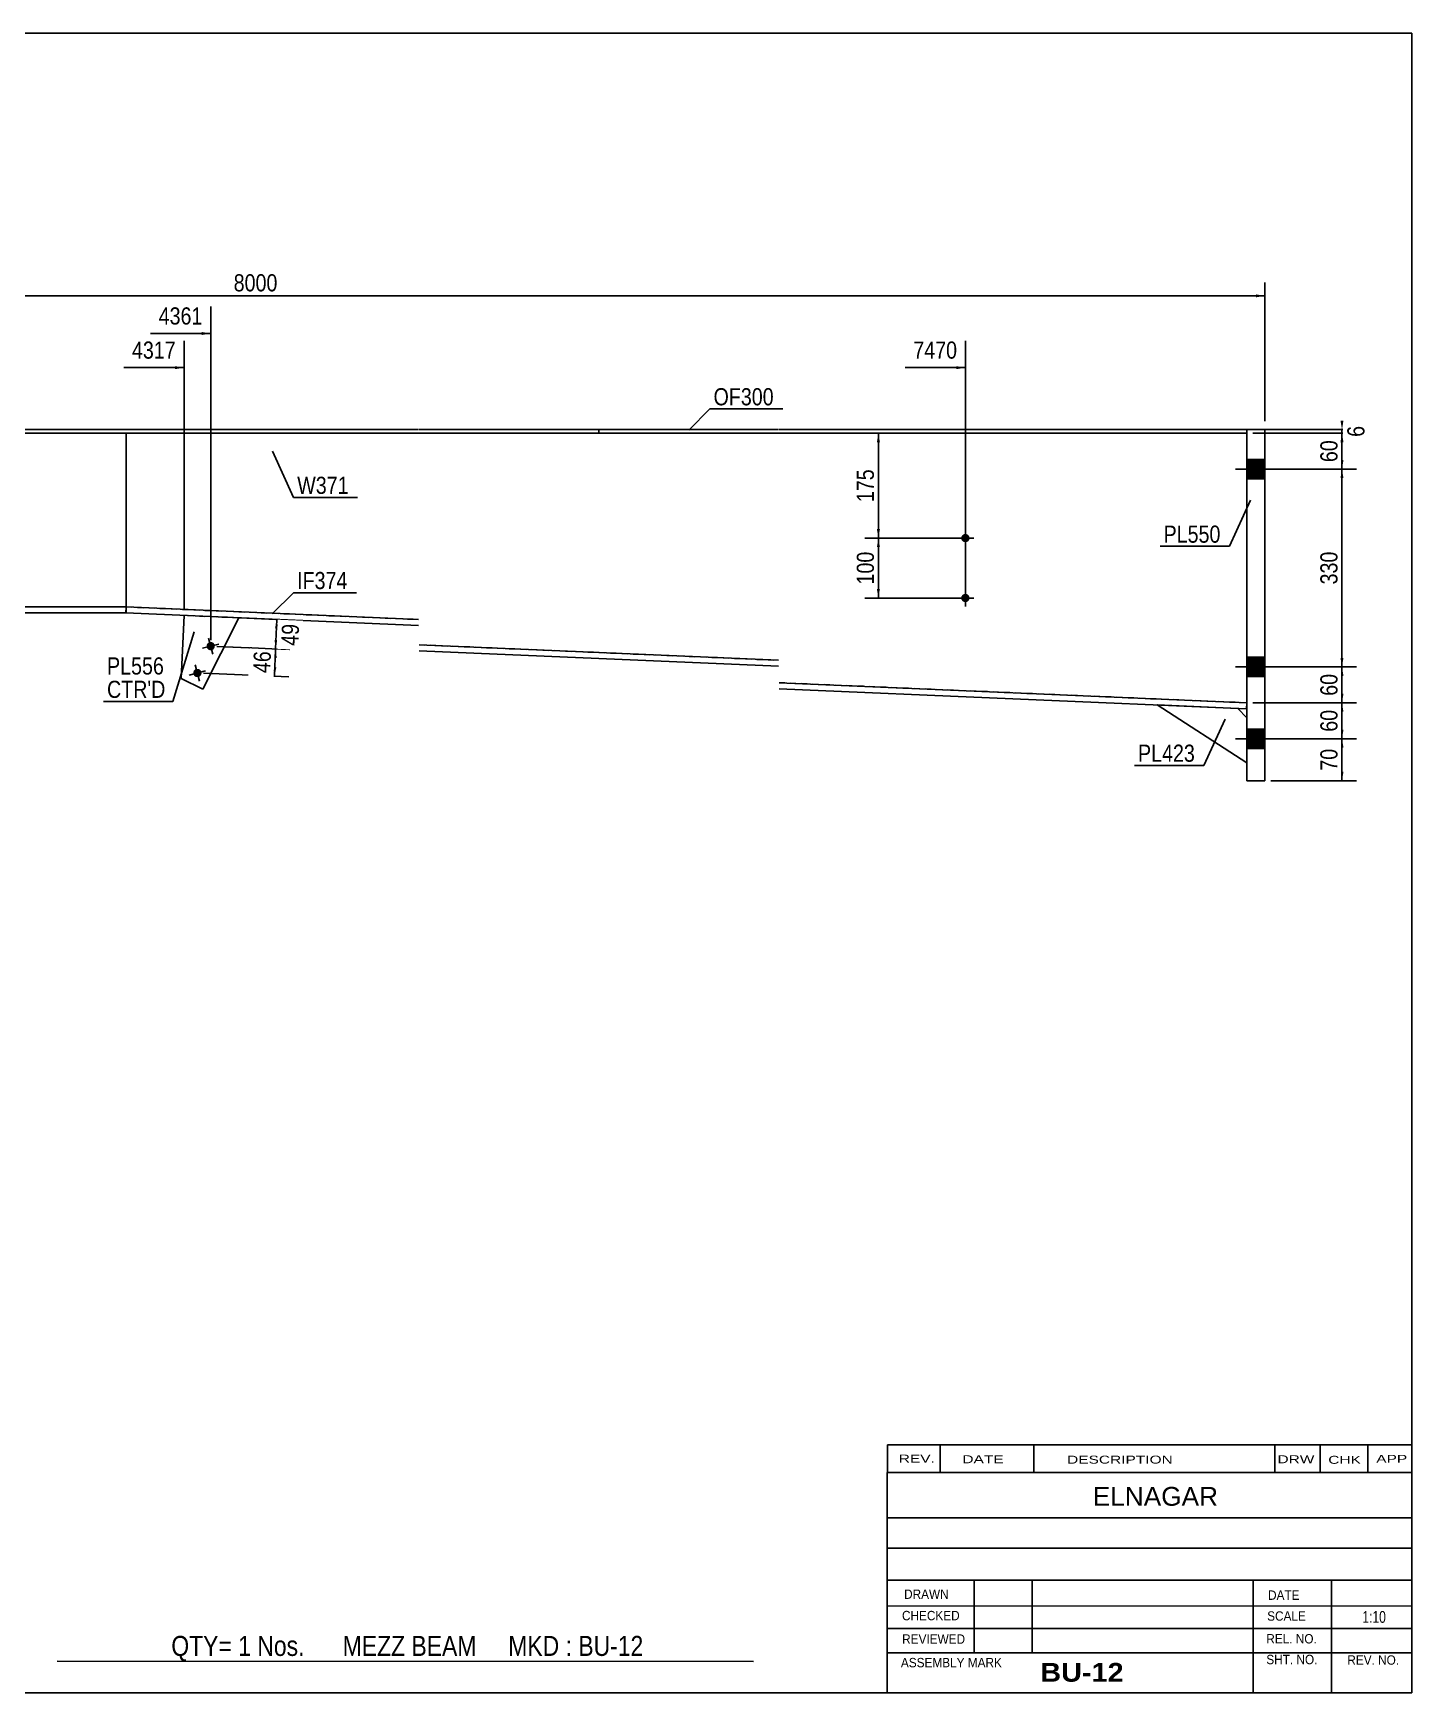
# Model space of a CAD drawing. Header units: millimetres. Extents: x -44 to 359, y -188 to 89.
# Drawn here: x 128.4 to 358.5, y -187.7 to 89.3 of the extents above; entities that cross this region are included whole.
import ezdxf

# ---------------------------------------------------------------- set-up
doc = ezdxf.new("R2010")
doc.units = ezdxf.units.MM
doc.linetypes.add('DXK_LINE_DOT1', pattern=[1.8814, 0.9407, -0.9407])
doc.styles.add('Arial', font='ARIAL.TTF', dxfattribs={"height": 0.2})
doc.styles.add('Arial Bold', font='ARIALBD.TTF', dxfattribs={"height": 0.2})
doc.styles.add('Arial Narrow', font='ARIALN.TTF', dxfattribs={"height": 0.2})

# ---------------------------------------------------------------- blocks, each defined once
blk = doc.blocks.new('Unknown-624483344-1210')
at = {"color": 5, "linetype": 'Continuous'}
for p, q in [((358.52, 89.26), (-41.48, 89.26)), ((-41.48, 89.26), (-41.48, -187.74)), ((358.52, -187.74), (358.52, 89.26)), ((-41.48, -187.74), (358.52, -187.74))]:
    blk.add_line(p, q, dxfattribs=at)
at = {"color": 174, "linetype": 'Continuous', "style": 'Arial'}
blk.add_text('Tekla structures', height=1.9102, rotation=90, dxfattribs=at).set_placement((-41.98, -187.24))
blk = doc.blocks.new('Part-624483344-1737 - 1231')
at = {"color": 2, "linetype": 'Continuous'}
for p, q in [((222.79, 23.1), (222.79, 22.5)), ((222.79, 23.1), (252.79, 23.1)), ((222.79, 22.5), (252.79, 22.5)), ((252.89, 23.1), (330.99, 23.1)), ((252.89, 22.5), (330.99, 22.5)), ((330.99, 23.1), (330.99, 22.5))]:
    blk.add_line(p, q, dxfattribs=at)
blk = doc.blocks.new('Part-624483344-1734 - 1231')
at = {"color": 2, "linetype": 'Continuous'}
for p, q in [((0, 23.1), (0, 22.5)), ((0, 23.1), (44.99, 23.1)), ((0, 22.5), (44.99, 22.5)), ((45.09, 23.1), (192.69, 23.1)), ((45.09, 22.5), (192.69, 22.5)), ((192.79, 23.1), (222.79, 23.1)), ((192.79, 22.5), (222.79, 22.5)), ((222.79, 23.1), (222.79, 22.5))]:
    blk.add_line(p, q, dxfattribs=at)
blk = doc.blocks.new('Part-624483344-1744 - 1231')
at = {"color": 2, "linetype": 'Continuous'}
blk.add_line((143.89, 22.5), (143.89, -6.5), dxfattribs=at)
at = {"color": 7, "linetype": 'DXK_LINE_DOT1'}
for p, q in [((143.89, 22.5), (192.69, 22.5)), ((192.79, 22.5), (252.79, 22.5)), ((252.89, 22.5), (330.99, 22.5)), ((330.99, 22.5), (330.99, -22.5)), ((143.89, -6.5), (192.69, -8.6)), ((192.79, -12.82), (252.79, -15.4)), ((252.89, -19.14), (330.99, -22.5))]:
    blk.add_line(p, q, dxfattribs=at)
blk = doc.blocks.new('Part-624483344-1736 - 1231')
at = {"color": 2, "linetype": 'Continuous'}
for p, q in [((93.89, 22.5), (93.89, -6.5)), ((143.89, 22.5), (143.89, -6.5))]:
    blk.add_line(p, q, dxfattribs=at)
at = {"color": 7, "linetype": 'DXK_LINE_DOT1'}
for p, q in [((93.89, 22.5), (143.89, 22.5)), ((93.89, -6.5), (143.89, -6.5))]:
    blk.add_line(p, q, dxfattribs=at)
blk = doc.blocks.new('Part-624483344-1747 - 1231')
at = {"color": 2, "linetype": 'Continuous'}
for p, q in [((93.89, -7.5), (93.89, -6.5)), ((93.89, -6.5), (143.89, -6.5)), ((93.89, -7.5), (143.89, -7.5)), ((143.89, -7.5), (143.89, -6.5))]:
    blk.add_line(p, q, dxfattribs=at)
blk = doc.blocks.new('Part-624483344-1751 - 1231')
at = {"color": 2, "linetype": 'Continuous'}
for p, q in [((143.89, -6.5), (143.84, -7.5)), ((143.84, -7.5), (192.69, -9.6)), ((143.89, -6.5), (192.69, -8.6)), ((192.79, -12.82), (252.79, -15.4)), ((192.79, -13.82), (252.79, -16.4)), ((252.89, -19.14), (330.99, -22.5)), ((252.89, -20.14), (330.94, -23.5)), ((330.99, -22.5), (330.94, -23.5))]:
    blk.add_line(p, q, dxfattribs=at)
blk = doc.blocks.new('Part-624483344-1754 - 1231')
at = {"color": 2, "linetype": 'Continuous'}
for p, q in [((333.99, 23.1), (330.99, 23.1)), ((330.99, 23.1), (330.99, -35.5)), ((333.99, 23.1), (333.99, -35.5)), ((333.99, -35.5), (330.99, -35.5))]:
    blk.add_line(p, q, dxfattribs=at)
blk = doc.blocks.new('Part-624483344-1757 - 1231')
at = {"color": 2, "linetype": 'Continuous'}
for p, q in [((330.99, -32.5), (316, -22.86)), ((316, -22.86), (329.49, -23.44)), ((329.49, -23.44), (330.99, -25))]:
    blk.add_line(p, q, dxfattribs=at)
at = {"color": 7, "linetype": 'DXK_LINE_DOT1'}
blk.add_line((330.99, -25), (330.99, -32.5), dxfattribs=at)
blk = doc.blocks.new('Part-624483344-1764 - 1231')
at = {"color": 2, "linetype": 'Continuous'}
for p, q in [((153.55, -7.92), (153.1, -18.43)), ((156.68, -20.21), (162.69, -8.31)), ((153.1, -18.43), (156.68, -20.21))]:
    blk.add_line(p, q, dxfattribs=at)
at = {"color": 7, "linetype": 'DXK_LINE_DOT1'}
for q in [(153.55, -7.92), (162.69, -8.31)]:
    blk.add_line((162.69, -8.31), q, dxfattribs=at)
blk = doc.blocks.new('Bolt-624483344-1771 - 1231')
at = {"linetype": 'Continuous'}
for points in [[(330.99, 18.1), (330.99, 14.9), (333.99, 14.9), (333.99, 18.1)], [(330.99, 18.1), (330.99, 14.9), (333.99, 14.9), (333.99, 18.1)], [(330.99, -14.9), (330.99, -18.1), (333.99, -18.1), (333.99, -14.9)], [(330.99, -14.9), (330.99, -18.1), (333.99, -18.1), (333.99, -14.9)], [(330.99, -26.9), (330.99, -30.1), (333.99, -30.1), (333.99, -26.9)], [(330.99, -26.9), (330.99, -30.1), (333.99, -30.1), (333.99, -26.9)]]:
    blk.add_hatch(color=3, dxfattribs=at).paths.add_polyline_path(points)
at = {"color": 3, "linetype": 'Continuous'}
for p, q in [((330.99, 18.1), (333.99, 18.1)), ((330.99, 18.1), (333.99, 18.1)), ((329.09, 16.5), (340.99, 16.5)), ((329.09, 16.5), (340.99, 16.5)), ((330.99, 14.9), (333.99, 14.9)), ((330.99, 14.9), (333.99, 14.9)), ((329.09, -16.5), (340.99, -16.5)), ((329.09, -16.5), (340.99, -16.5)), ((330.99, -14.9), (333.99, -14.9)), ((330.99, -14.9), (333.99, -14.9)), ((330.99, -18.1), (333.99, -18.1)), ((330.99, -18.1), (333.99, -18.1)), ((330.99, -26.9), (333.99, -26.9)), ((330.99, -26.9), (333.99, -26.9)), ((329.09, -28.5), (340.99, -28.5)), ((329.09, -28.5), (340.99, -28.5)), ((330.99, -30.1), (333.99, -30.1)), ((330.99, -30.1), (333.99, -30.1))]:
    blk.add_line(p, q, dxfattribs=at)
blk = doc.blocks.new('Bolt-624483344-1777 - 1231')
at = {"linetype": 'Continuous'}
blk.add_hatch(color=3, dxfattribs=at).paths.add_polyline_path([(156.46, -17.35, -1), (155.1, -17.7, -1)])
at = {"color": 3, "linetype": 'Continuous'}
for p, q in [((155.43, -16.17), (156.13, -18.88)), ((157.14, -17.17), (154.43, -17.88))]:
    blk.add_line(p, q, dxfattribs=at)
blk = doc.blocks.new('Bolt-624483344-1778 - 1231')
at = {"linetype": 'Continuous'}
blk.add_hatch(color=3, dxfattribs=at).paths.add_polyline_path([(158.68, -12.87, -1), (157.33, -13.22, -1)])
at = {"color": 3, "linetype": 'Continuous'}
for p, q in [((159.36, -12.69), (156.65, -13.4)), ((157.65, -11.69), (158.36, -14.4))]:
    blk.add_line(p, q, dxfattribs=at)
blk = doc.blocks.new('Bolt-624483344-2809 - 1231')
at = {"linetype": 'Continuous'}
for points in [[(284.69, 4.99, -1), (283.29, 4.99, -1)], [(284.69, -5.01, -1), (283.29, -5.01, -1)]]:
    blk.add_hatch(color=3, dxfattribs=at).paths.add_polyline_path(points)
at = {"color": 3, "linetype": 'Continuous'}
for p, q in [((283.99, 6.39), (283.99, 3.59)), ((285.39, 4.99), (282.59, 4.99)), ((285.39, -5.01), (282.59, -5.01)), ((283.99, -3.61), (283.99, -6.41))]:
    blk.add_line(p, q, dxfattribs=at)
blk = doc.blocks.new('StraightDimension-624483344-2621 - 1231')
at = {"linetype": 'Continuous'}
for points in [[(168.53, -15), (168.84, -13.51), (169.03, -15.02)], [(168.96, -16.59), (168.65, -18.08), (168.46, -16.57)]]:
    blk.add_hatch(color=7, dxfattribs=at).paths.add_polyline_path(points)
at = {"color": 7, "linetype": 'Continuous'}
for p, q in [((159.01, -13.09), (171.24, -13.62)), ((168.65, -18.08), (168.84, -13.51)), ((156.78, -17.57), (171.05, -18.18))]:
    blk.add_line(p, q, dxfattribs=at)
at = {"color": 0}
blk.add_wipeout([(168.7, -13.36), (164.5, -13.18), (164.3, -18.03), (168.49, -18.22)], dxfattribs=at)
at = {"color": 3, "style": 'Arial Narrow'}
blk.add_text('46', height=2.863, rotation=87.5365, dxfattribs=at).set_placement((167.92, -17.59))
blk = doc.blocks.new('StraightDimension-624483344-2620 - 1231')
at = {"linetype": 'Continuous'}
for points in [[(168.74, -10.07), (169.06, -8.58), (169.24, -10.09)], [(169.16, -12.03), (168.84, -13.51), (168.66, -12)]]:
    blk.add_hatch(color=7, dxfattribs=at).paths.add_polyline_path(points)
at = {"color": 7, "linetype": 'Continuous'}
for p, q in [((159.22, -8.16), (171.3, -8.68)), ((168.84, -13.51), (169.06, -8.58)), ((159.01, -13.09), (171.09, -13.61))]:
    blk.add_line(p, q, dxfattribs=at)
at = {"color": 0}
blk.add_wipeout([(173.4, -8.81), (169.2, -8.63), (169, -13.48), (173.19, -13.66)], dxfattribs=at)
at = {"color": 3, "style": 'Arial Narrow'}
blk.add_text('49', height=2.863, rotation=87.5365, dxfattribs=at).set_placement((172.62, -13.04))
blk = doc.blocks.new('StraightDimension-624483344-3574 - 1231')
at = {"linetype": 'Continuous'}
blk.add_hatch(color=7, dxfattribs=at).paths.add_polyline_path([(152.05, 33.69), (153.55, 33.44), (152.05, 33.19)])
at = {"color": 7, "linetype": 'Continuous'}
for p, q in [((153.55, -6.92), (153.55, 37.94)), ((143.49, 33.44), (153.55, 33.44))]:
    blk.add_line(p, q, dxfattribs=at)
at = {"color": 0}
blk.add_wipeout([(152.78, 34.34), (152.78, 38.54), (144.26, 38.54), (144.26, 34.34)], dxfattribs=at)
at = {"color": 3, "style": 'Arial Narrow'}
blk.add_text('4317', height=2.863, dxfattribs=at).set_placement((144.86, 34.94))
blk = doc.blocks.new('StraightDimension-624483344-3572 - 1231')
at = {"linetype": 'Continuous'}
blk.add_hatch(color=7, dxfattribs=at).paths.add_polyline_path([(282.49, 33.69), (283.99, 33.44), (282.49, 33.19)])
at = {"color": 7, "linetype": 'Continuous'}
for p, q in [((283.99, -4.01), (283.99, 37.94)), ((273.92, 33.44), (283.99, 33.44))]:
    blk.add_line(p, q, dxfattribs=at)
at = {"color": 0}
blk.add_wipeout([(283.21, 34.34), (283.21, 38.54), (274.7, 38.54), (274.7, 34.34)], dxfattribs=at)
at = {"color": 3, "style": 'Arial Narrow'}
blk.add_text('7470', height=2.863, dxfattribs=at).set_placement((275.3, 34.94))
blk = doc.blocks.new('StraightDimension-624483344-4112 - 1231')
at = {"linetype": 'Continuous'}
for points in [[(346.61, 21), (346.86, 22.5), (347.11, 21)], [(347.11, 18), (346.86, 16.5), (346.61, 18)]]:
    blk.add_hatch(color=7, dxfattribs=at).paths.add_polyline_path(points)
at = {"color": 7, "linetype": 'Continuous'}
for p, q in [((331.99, 22.5), (349.26, 22.5)), ((346.86, 16.5), (346.86, 22.5)), ((334.99, 16.5), (349.26, 16.5))]:
    blk.add_line(p, q, dxfattribs=at)
at = {"color": 0}
blk.add_wipeout([(346.71, 21.93), (342.51, 21.93), (342.51, 17.07), (346.71, 17.07)], dxfattribs=at)
at = {"color": 3, "style": 'Arial Narrow'}
blk.add_text('60', height=2.863, rotation=90.0002, dxfattribs=at).set_placement((346.11, 17.67))
blk = doc.blocks.new('StraightDimension-624483344-4113 - 1231')
at = {"linetype": 'Continuous'}
for points in [[(346.61, 15), (346.86, 16.5), (347.11, 15)], [(347.11, -15), (346.86, -16.5), (346.61, -15)]]:
    blk.add_hatch(color=7, dxfattribs=at).paths.add_polyline_path(points)
at = {"color": 7, "linetype": 'Continuous'}
for p, q in [((334.99, 16.5), (349.26, 16.5)), ((346.86, -16.5), (346.86, 16.5)), ((334.99, -16.5), (349.26, -16.5))]:
    blk.add_line(p, q, dxfattribs=at)
at = {"color": 0}
blk.add_wipeout([(346.71, 3.34), (342.51, 3.34), (342.51, -3.34), (346.71, -3.34)], dxfattribs=at)
at = {"color": 3, "style": 'Arial Narrow'}
blk.add_text('330', height=2.863, rotation=90.0002, dxfattribs=at).set_placement((346.11, -2.74))
blk = doc.blocks.new('StraightDimension-624483344-4116 - 1231')
at = {"linetype": 'Continuous'}
for points in [[(346.61, -30), (346.86, -28.5), (347.11, -30)], [(347.11, -34), (346.86, -35.5), (346.61, -34)]]:
    blk.add_hatch(color=7, dxfattribs=at).paths.add_polyline_path(points)
at = {"color": 7, "linetype": 'Continuous'}
for p, q in [((334.99, -28.5), (349.26, -28.5)), ((346.86, -35.5), (346.86, -28.5)), ((334.99, -35.5), (349.26, -35.5))]:
    blk.add_line(p, q, dxfattribs=at)
at = {"color": 0}
blk.add_wipeout([(346.71, -29.57), (342.51, -29.57), (342.51, -34.43), (346.71, -34.43)], dxfattribs=at)
at = {"color": 3, "style": 'Arial Narrow'}
blk.add_text('70', height=2.863, rotation=90.0002, dxfattribs=at).set_placement((346.11, -33.83))
blk = doc.blocks.new('StraightDimension-624483344-4114 - 1231')
at = {"linetype": 'Continuous'}
for points in [[(346.61, -18), (346.86, -16.5), (347.11, -18)], [(347.11, -21), (346.86, -22.5), (346.61, -21)]]:
    blk.add_hatch(color=7, dxfattribs=at).paths.add_polyline_path(points)
at = {"color": 7, "linetype": 'Continuous'}
for p, q in [((334.99, -16.5), (349.26, -16.5)), ((346.86, -22.5), (346.86, -16.5)), ((331.99, -22.5), (349.26, -22.5))]:
    blk.add_line(p, q, dxfattribs=at)
at = {"color": 0}
blk.add_wipeout([(346.71, -17.07), (342.51, -17.07), (342.51, -21.93), (346.71, -21.93)], dxfattribs=at)
at = {"color": 3, "style": 'Arial Narrow'}
blk.add_text('60', height=2.863, rotation=90.0002, dxfattribs=at).set_placement((346.11, -21.33))
blk = doc.blocks.new('StraightDimension-624483344-3048 - 1231')
at = {"linetype": 'Continuous'}
for points in [[(269.22, 21), (269.47, 22.5), (269.72, 21)], [(269.72, 6.49), (269.47, 4.99), (269.22, 6.49)]]:
    blk.add_hatch(color=7, dxfattribs=at).paths.add_polyline_path(points)
at = {"color": 7, "linetype": 'Continuous'}
for p, q in [((144.89, 22.5), (271.87, 22.5)), ((269.47, 4.99), (269.47, 22.5)), ((282.99, 4.99), (267.22, 4.99))]:
    blk.add_line(p, q, dxfattribs=at)
at = {"color": 0}
blk.add_wipeout([(269.32, 17.09), (265.12, 17.09), (265.12, 10.4), (269.32, 10.4)], dxfattribs=at)
at = {"color": 3, "style": 'Arial Narrow'}
blk.add_text('175', height=2.863, rotation=90.0002, dxfattribs=at).set_placement((268.72, 11))
blk = doc.blocks.new('StraightDimension-624483344-1459 - 1231')
at = {"linetype": 'Continuous'}
for points in [[(-1.5, 45.17), (-3, 45.42), (-1.5, 45.67)], [(332.49, 45.67), (333.99, 45.42), (332.49, 45.17)]]:
    blk.add_hatch(color=7, dxfattribs=at).paths.add_polyline_path(points)
at = {"color": 7, "linetype": 'Continuous'}
for p, q in [((-3, 24.5), (-3, 47.67)), ((333.99, 24.5), (333.99, 47.67)), ((-3, 45.42), (333.99, 45.42))]:
    blk.add_line(p, q, dxfattribs=at)
at = {"color": 0}
blk.add_wipeout([(169.75, 45.57), (169.75, 49.77), (161.24, 49.77), (161.24, 45.57)], dxfattribs=at)
at = {"color": 3, "style": 'Arial Narrow'}
blk.add_text('8000', height=2.863, dxfattribs=at).set_placement((161.84, 46.17))
blk = doc.blocks.new('StraightDimension-624483344-3049 - 1231')
at = {"linetype": 'Continuous'}
for points in [[(269.22, 3.49), (269.47, 4.99), (269.72, 3.49)], [(269.72, -3.51), (269.47, -5.01), (269.22, -3.51)]]:
    blk.add_hatch(color=7, dxfattribs=at).paths.add_polyline_path(points)
at = {"color": 7, "linetype": 'Continuous'}
for p, q in [((282.99, 4.99), (267.22, 4.99)), ((269.47, -5.01), (269.47, 4.99)), ((282.99, -5.01), (267.22, -5.01))]:
    blk.add_line(p, q, dxfattribs=at)
at = {"color": 0}
blk.add_wipeout([(269.32, 3.33), (265.12, 3.33), (265.12, -3.35), (269.32, -3.35)], dxfattribs=at)
at = {"color": 3, "style": 'Arial Narrow'}
blk.add_text('100', height=2.863, rotation=90.0002, dxfattribs=at).set_placement((268.72, -2.75))
blk = doc.blocks.new('StraightDimension-624483344-3573 - 1231')
at = {"linetype": 'Continuous'}
blk.add_hatch(color=7, dxfattribs=at).paths.add_polyline_path([(156.51, 39.39), (158.01, 39.14), (156.51, 38.89)])
at = {"color": 7, "linetype": 'Continuous'}
for p, q in [((158.01, -12.05), (158.01, 43.64)), ((147.95, 39.14), (158.01, 39.14))]:
    blk.add_line(p, q, dxfattribs=at)
at = {"color": 0}
blk.add_wipeout([(157.23, 40.04), (157.23, 44.24), (148.72, 44.24), (148.72, 40.04)], dxfattribs=at)
at = {"color": 3, "style": 'Arial Narrow'}
blk.add_text('4361', height=2.863, dxfattribs=at).set_placement((149.32, 40.64))
blk = doc.blocks.new('StraightDimension-624483344-4111 - 1231')
at = {"linetype": 'Continuous'}
for points in [[(347.11, 24.6), (346.86, 23.1), (346.61, 24.6)], [(346.61, 21), (346.86, 22.5), (347.11, 21)]]:
    blk.add_hatch(color=7, dxfattribs=at).paths.add_polyline_path(points)
at = {"color": 7, "linetype": 'Continuous'}
for p, q in [((331.99, 22.5), (349.11, 22.5)), ((333.49, 23.1), (349.11, 23.1)), ((346.86, 22.5), (346.86, 23.1))]:
    blk.add_line(p, q, dxfattribs=at)
at = {"color": 0}
blk.add_wipeout([(351.21, 24.31), (347.01, 24.31), (347.01, 21.29), (351.21, 21.29)], dxfattribs=at)
at = {"color": 3, "style": 'Arial Narrow'}
blk.add_text('6', height=2.86, rotation=90.0002, dxfattribs=at).set_placement((350.61, 21.89))
blk = doc.blocks.new('StraightDimension-624483344-4115 - 1231')
at = {"linetype": 'Continuous'}
for points in [[(346.61, -24), (346.86, -22.5), (347.11, -24)], [(347.11, -27), (346.86, -28.5), (346.61, -27)]]:
    blk.add_hatch(color=7, dxfattribs=at).paths.add_polyline_path(points)
at = {"color": 7, "linetype": 'Continuous'}
for p, q in [((331.99, -22.5), (349.26, -22.5)), ((346.86, -28.5), (346.86, -22.5)), ((334.99, -28.5), (349.26, -28.5))]:
    blk.add_line(p, q, dxfattribs=at)
at = {"color": 0}
blk.add_wipeout([(346.71, -23.07), (342.51, -23.07), (342.51, -27.93), (346.71, -27.93)], dxfattribs=at)
at = {"color": 3, "style": 'Arial Narrow'}
blk.add_text('60', height=2.863, rotation=90.0002, dxfattribs=at).set_placement((346.11, -27.33))
blk = doc.blocks.new('CBS_CALLOFF-624483344-4290')
at = {"color": 7, "linetype": 'Continuous'}
blk.add_line((132.4, -182.47), (248.63, -182.49), dxfattribs=at)
at = {"color": 3, "linetype": 'Continuous', "style": 'Arial Narrow'}
blk.add_text('QTY= 1 Nos.      MEZZ BEAM     MKD : BU-12', height=3.3405, dxfattribs=at).set_placement((151.43, -181.58))
blk = doc.blocks.new('CBS_NAME_BLOG-624483344-4291')
at = {"color": 7, "linetype": 'Continuous'}
for p, q in [((270.92, -150.98), (358.44, -150.98)), ((270.92, -187.69), (270.92, -150.99)), ((270.93, -158.52), (358.44, -158.52)), ((271, -163.58), (358.52, -163.58)), ((270.92, -168.95), (358.44, -168.95)), ((285.45, -181.05), (285.45, -168.95)), ((295.13, -181.03), (295.13, -168.96)), ((332.05, -187.69), (332.05, -168.96)), ((345.1, -187.69), (345.1, -168.95)), ((270.93, -173.25), (358.52, -173.23)), ((270.92, -176.99), (358.44, -176.99)), ((270.92, -181.04), (358.44, -181.04)), ((270.92, -187.74), (358.52, -187.74))]:
    blk.add_line(p, q, dxfattribs=at)
at = {"color": 3, "linetype": 'Continuous', "style": 'Arial'}
blk.add_text('ELNAGAR', height=3.133, dxfattribs=at).set_placement((305.25, -156.51))
at = {"color": 3, "linetype": 'Continuous'}
for s, height, style, width, p in [('DRAWN', 1.566, 'Arial', 0.9, (273.76, -172.06)), ('DATE', 1.566, 'Arial', 0.9, (334.52, -172.22)), ('CHECKED', 1.566, 'Arial', 0.9, (273.41, -175.63)), ('SCALE', 1.566, 'Arial', 0.9, (334.37, -175.7)), ('1:10', 1.957, 'Arial Narrow', 0.9, (350.26, -176.05)), ('REVIEWED', 1.566, 'Arial', 0.9, (273.44, -179.55)), ('REL. NO.', 1.566, 'Arial', 0.9, (334.23, -179.5)), ('ASSEMBLY MARK', 1.5663, 'Arial', 0.9, (273.23, -183.48)), ('BU-12', 3.131, 'Arial Bold', 1.1, (296.5, -185.88)), ('SHT. NO.', 1.566, 'Arial', 0.9, (334.23, -182.96)), ('REV. NO.', 1.566, 'Arial', 0.9, (347.75, -183.05))]:
    blk.add_text(s, height=height, dxfattribs=dict(at, style=style, width=width)).set_placement(p)
blk = doc.blocks.new('CBS_REVISION-624483344-4292')
at = {"color": 7, "linetype": 'Continuous'}
for p, q in [((271.01, -146.35), (271.01, -150.98)), ((271.01, -146.36), (358.51, -146.36)), ((279.8, -146.36), (279.8, -150.98)), ((295.4, -146.35), (295.4, -150.92)), ((335.66, -146.36), (335.66, -150.98)), ((343.2, -146.35), (343.2, -150.98)), ((351.15, -146.36), (351.15, -150.98)), ((271.01, -150.98), (358.51, -150.98))]:
    blk.add_line(p, q, dxfattribs=at)
at = {"color": 7, "style": 'Arial Narrow', "width": 1.7}
for s, height, p in [('REV.', 1.326, (272.87, -149.31)), ('DATE', 1.326, (283.49, -149.42)), ('DESCRIPTION', 1.3257, (300.97, -149.48)), ('DRW', 1.326, (336.09, -149.42)), ('CHK', 1.326, (344.57, -149.51)), ('APP', 1.326, (352.58, -149.35))]:
    blk.add_text(s, height=height, dxfattribs=at).set_placement(p)
blk = doc.blocks.new('Mark-624483344-1802 - 1231')
at = {"color": 0}
blk.add_wipeout([(180.83, -3.52), (180.83, -0.52), (172.43, -0.52), (172.43, -3.52)], dxfattribs=at)
blk.add_wipeout([(180.83, -3.52), (180.83, -0.52), (172.43, -0.52), (172.43, -3.52)], dxfattribs=at)
at = {"color": 7, "linetype": 'Continuous'}
for p, q in [((168.29, -7.66), (171.83, -4.12)), ((171.83, -4.12), (182.33, -4.12))]:
    blk.add_line(p, q, dxfattribs=at)
at = {"color": 3, "style": 'Arial Narrow'}
blk.add_text('IF374', height=2.863, dxfattribs=at).set_placement((172.43, -3.52))
blk = doc.blocks.new('Mark-624483344-1805 - 1231')
at = {"color": 7, "linetype": 'Continuous'}
blk.add_line((331.61, 11.35), (328.08, 3.62), dxfattribs=at)
at = {"color": 0}
blk.add_wipeout([(326.58, 4.22), (326.58, 7.22), (317.08, 7.22), (317.08, 4.22)], dxfattribs=at)
blk.add_wipeout([(326.58, 4.22), (326.58, 7.22), (317.08, 7.22), (317.08, 4.22)], dxfattribs=at)
at = {"color": 7, "linetype": 'Continuous'}
blk.add_line((316.48, 3.62), (328.08, 3.62), dxfattribs=at)
at = {"color": 3, "style": 'Arial Narrow'}
blk.add_text('PL550', height=2.863, dxfattribs=at).set_placement((317.08, 4.22))
blk = doc.blocks.new('Mark-624483344-1808 - 1231')
at = {"color": 7, "linetype": 'Continuous'}
blk.add_line((327.35, -25.21), (323.82, -32.94), dxfattribs=at)
at = {"color": 0}
blk.add_wipeout([(322.32, -32.34), (322.32, -29.34), (312.81, -29.34), (312.81, -32.34)], dxfattribs=at)
blk.add_wipeout([(322.32, -32.34), (322.32, -29.34), (312.81, -29.34), (312.81, -32.34)], dxfattribs=at)
at = {"color": 7, "linetype": 'Continuous'}
blk.add_line((312.21, -32.94), (323.82, -32.94), dxfattribs=at)
at = {"color": 3, "style": 'Arial Narrow'}
blk.add_text('PL423', height=2.863, dxfattribs=at).set_placement((312.81, -32.34))
blk = doc.blocks.new('Mark-624483344-1787 - 1231')
at = {"color": 0}
blk.add_wipeout([(252, 27.15), (252, 30.15), (241.95, 30.15), (241.95, 27.15)], dxfattribs=at)
blk.add_wipeout([(252, 27.15), (252, 30.15), (241.95, 30.15), (241.95, 27.15)], dxfattribs=at)
at = {"color": 7, "linetype": 'Continuous'}
for p, q in [((237.81, 23.01), (241.35, 26.55)), ((241.35, 26.55), (253.5, 26.55))]:
    blk.add_line(p, q, dxfattribs=at)
at = {"color": 3, "style": 'Arial Narrow'}
blk.add_text('OF300', height=2.863, dxfattribs=at).set_placement((241.95, 27.15))
blk = doc.blocks.new('Mark-624483344-1793 - 1231')
at = {"color": 0}
blk.add_wipeout([(181.03, 12.37), (181.03, 15.37), (172.45, 15.37), (172.45, 12.37)], dxfattribs=at)
blk.add_wipeout([(181.03, 12.37), (181.03, 15.37), (172.45, 15.37), (172.45, 12.37)], dxfattribs=at)
at = {"color": 7, "linetype": 'Continuous'}
for p, q in [((168.31, 19.51), (171.85, 11.77)), ((171.85, 11.77), (182.53, 11.77))]:
    blk.add_line(p, q, dxfattribs=at)
at = {"color": 3, "style": 'Arial Narrow'}
blk.add_text('W371', height=2.863, dxfattribs=at).set_placement((172.45, 12.37))
blk = doc.blocks.new('Mark-624483344-1817 - 1231')
at = {"color": 0}
blk.add_wipeout([(150.2, -17.78), (150.2, -14.78), (140.7, -14.78), (140.7, -17.78)], dxfattribs=at)
blk.add_wipeout([(150.2, -17.78), (150.2, -14.78), (140.7, -14.78), (140.7, -17.78)], dxfattribs=at)
blk.add_wipeout([(150.45, -21.68), (150.45, -18.68), (140.7, -18.68), (140.7, -21.68)], dxfattribs=at)
blk.add_wipeout([(150.45, -21.68), (150.45, -18.68), (140.7, -18.68), (140.7, -21.68)], dxfattribs=at)
at = {"color": 7, "linetype": 'Continuous'}
for p in [(155.24, -10.65), (140.1, -22.28)]:
    blk.add_line(p, (151.7, -22.28), dxfattribs=at)
at = {"color": 3, "style": 'Arial Narrow'}
blk.add_text('PL556', height=2.863, dxfattribs=at).set_placement((140.7, -17.78))
at = {"color": 1, "style": 'Arial Narrow'}
blk.add_text("CTR'D", height=2.863, dxfattribs=at).set_placement((140.7, -21.68))

msp = doc.modelspace()

# ---------------------------------------------------------------- block references
for name in ['Unknown-624483344-1210', 'Part-624483344-1734 - 1231', 'Part-624483344-1736 - 1231', 'Part-624483344-1744 - 1231', 'Part-624483344-1737 - 1231', 'Part-624483344-1754 - 1231', 'Bolt-624483344-1771 - 1231', 'Bolt-624483344-2809 - 1231', 'Part-624483344-1747 - 1231', 'Part-624483344-1751 - 1231', 'Part-624483344-1764 - 1231', 'Bolt-624483344-1778 - 1231', 'Bolt-624483344-1777 - 1231', 'Part-624483344-1757 - 1231', 'CBS_REVISION-624483344-4292', 'CBS_NAME_BLOG-624483344-4291', 'CBS_CALLOFF-624483344-4290']:
    msp.add_blockref(name, (0, 0))

# ---------------------------------------------------------------- next in the draw order: block references
for name in ['StraightDimension-624483344-3574 - 1231', 'StraightDimension-624483344-3572 - 1231', 'StraightDimension-624483344-4112 - 1231', 'Mark-624483344-1805 - 1231', 'StraightDimension-624483344-2621 - 1231', 'Mark-624483344-1808 - 1231', 'StraightDimension-624483344-4116 - 1231']:
    msp.add_blockref(name, (0, 0))

# ---------------------------------------------------------------- next in the draw order: block references
for name in ['StraightDimension-624483344-1459 - 1231', 'StraightDimension-624483344-3048 - 1231', 'StraightDimension-624483344-4113 - 1231', 'StraightDimension-624483344-2620 - 1231']:
    msp.add_blockref(name, (0, 0))

# ---------------------------------------------------------------- next in the draw order: block references
for name in ['StraightDimension-624483344-3573 - 1231', 'Mark-624483344-1787 - 1231', 'StraightDimension-624483344-4111 - 1231', 'Mark-624483344-1793 - 1231', 'StraightDimension-624483344-3049 - 1231', 'Mark-624483344-1802 - 1231', 'StraightDimension-624483344-4114 - 1231']:
    msp.add_blockref(name, (0, 0))

# ---------------------------------------------------------------- next in the draw order: block references
for name in ['Mark-624483344-1817 - 1231', 'StraightDimension-624483344-4115 - 1231']:
    msp.add_blockref(name, (0, 0))

doc.saveas('drawing.dxf')
